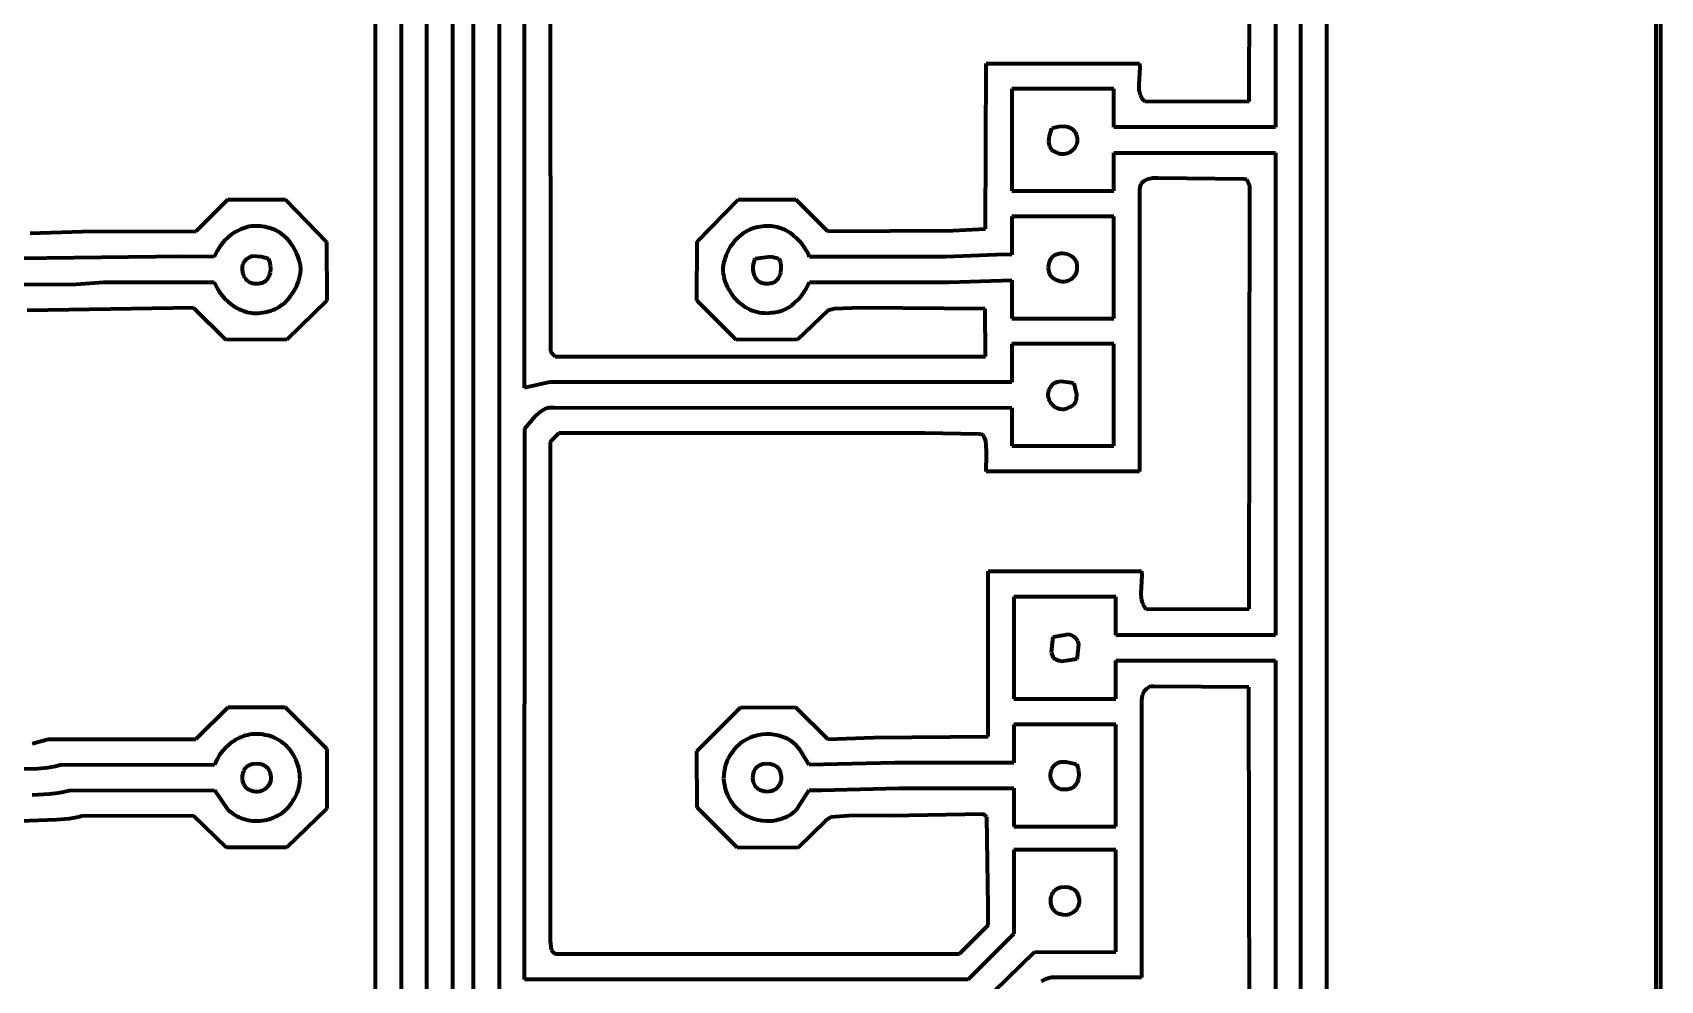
# Model space of a CAD drawing. Header units: millimetres. Extents: x 0 to 15.3, y 0 to 12.6.
# Drawn here: x 9.96 to 15.28, y 6.03 to 9.13 of the extents above; entities that cross this region are included whole.
import ezdxf

# ---------------------------------------------------------------- set-up
doc = ezdxf.new("R2010")
doc.units = ezdxf.units.MM
doc.layers.add('color#f8f8f8ff', color=7, linetype='CONTINUOUS', lineweight=100)

msp = doc.modelspace()

# ---------------------------------------------------------------- linework, layer by layer
at = {"layer": 'color#f8f8f8ff'}
for p, q in [((15.2778, 12.6111), (15.2778, 0)), ((15.2635, 0.0091), (15.2638, 12.5564)), ((11.3339, 11.9601), (11.3334, 2.686)), ((11.4027, 2.9988), (11.4023, 11.9737)), ((11.2504, 2.6468), (11.2499, 11.8742)), ((11.1667, 11.8406), (11.1667, 2.764)), ((14.1876, 11.8092), (14.1877, 0.4115)), ((11.0833, 3.6949), (11.0829, 11.7232)), ((14.1041, 0.5132), (14.1041, 11.7354)), ((11.4861, 10.75), (11.4862, 3.1118)), ((14.0212, 10.2361), (14.021, 8.8194)), ((13.935, 8.9032), (13.9374, 10.1122)), ((11.5694, 7.9674), (11.5692, 9.3229)), ((11.6527, 9.2369), (11.654, 8.0868)), ((13.0742, 8.4876), (13.0759, 9.0277)), ((13.0759, 9.0277), (13.5766, 9.0278)), ((13.5778, 9.0149), (13.5746, 8.9591)), ((13.5766, 9.0278), (13.5778, 9.0149)), ((13.4928, 8.9444), (13.16, 8.9444)), ((13.16, 8.9444), (13.16, 8.6111)), ((13.4929, 8.8194), (13.4928, 8.9444)), ((13.5746, 8.9591), (13.5752, 8.9411)), ((13.5752, 8.9411), (13.5767, 8.9326)), ((13.5767, 8.9326), (13.5791, 8.9245)), ((13.5791, 8.9245), (13.5808, 8.9207)), ((13.5808, 8.9207), (13.5827, 8.917)), ((13.5827, 8.917), (13.5851, 8.9135)), ((13.5851, 8.9135), (13.5877, 8.9102)), ((13.5877, 8.9102), (13.5908, 8.907)), ((13.5908, 8.907), (13.5943, 8.904)), ((13.5943, 8.904), (13.935, 8.9032)), ((13.2815, 8.7711), (13.2832, 8.7913)), ((13.2828, 8.7616), (13.2815, 8.7711)), ((13.2832, 8.7913), (13.2903, 8.8165)), ((13.2903, 8.8165), (13.3128, 8.822)), ((13.3128, 8.822), (13.3334, 8.8224)), ((13.3334, 8.8224), (13.3432, 8.8205)), ((13.3432, 8.8205), (13.3492, 8.8184)), ((13.3492, 8.8184), (13.3548, 8.8155)), ((13.3548, 8.8155), (13.3598, 8.8118)), ((13.3598, 8.8118), (13.3642, 8.8072)), ((13.3642, 8.8072), (13.366, 8.8045)), ((13.366, 8.8045), (13.3677, 8.8016)), ((13.3677, 8.8016), (13.3691, 8.7985)), ((13.3691, 8.7985), (13.3703, 8.795)), ((13.3703, 8.795), (13.3712, 8.7914)), ((13.3712, 8.7914), (13.3724, 8.7876)), ((13.3734, 8.7726), (13.3719, 8.7655)), ((13.3724, 8.7876), (13.3731, 8.7838)), ((13.3731, 8.7838), (13.3736, 8.78)), ((13.3736, 8.7763), (13.3734, 8.7726)), ((13.3736, 8.78), (13.3736, 8.7763)), ((14.021, 8.8194), (13.4929, 8.8194)), ((13.2846, 8.7558), (13.2828, 8.7616)), ((13.2873, 8.7503), (13.2846, 8.7558)), ((13.2909, 8.7455), (13.2873, 8.7503)), ((13.2931, 8.7434), (13.2909, 8.7455)), ((13.2956, 8.7414), (13.2931, 8.7434)), ((13.2984, 8.7396), (13.2956, 8.7414)), ((13.3015, 8.738), (13.2984, 8.7396)), ((13.3048, 8.7367), (13.3015, 8.738)), ((13.3085, 8.7356), (13.3048, 8.7367)), ((13.312, 8.7338), (13.3085, 8.7356)), ((13.3156, 8.7325), (13.312, 8.7338)), ((13.3191, 8.7315), (13.3156, 8.7325)), ((13.3227, 8.7309), (13.3191, 8.7315)), ((13.3263, 8.7307), (13.3227, 8.7309)), ((13.3299, 8.7307), (13.3263, 8.7307)), ((13.3369, 8.7318), (13.3299, 8.7307)), ((13.3437, 8.7341), (13.3369, 8.7318)), ((13.3501, 8.7374), (13.3437, 8.7341)), ((13.356, 8.7416), (13.3501, 8.7374)), ((13.3612, 8.7466), (13.356, 8.7416)), ((13.3657, 8.7523), (13.3612, 8.7466)), ((13.3693, 8.7587), (13.3657, 8.7523)), ((13.3719, 8.7655), (13.3693, 8.7587)), ((13.4928, 8.6111), (13.4927, 8.7361)), ((13.4927, 8.7361), (14.0212, 8.7361)), ((14.0212, 8.7361), (14.021, 7.1595)), ((13.16, 8.6111), (13.4928, 8.6111)), ((13.5773, 8.6126), (13.5767, 7.6944)), ((13.5778, 8.6222), (13.5772, 8.6159)), ((13.5772, 8.6159), (13.5773, 8.6126)), ((13.5794, 8.6278), (13.5778, 8.6222)), ((13.5818, 8.6328), (13.5794, 8.6278)), ((13.5851, 8.6371), (13.5818, 8.6328)), ((13.5911, 8.6426), (13.5851, 8.6371)), ((13.601, 8.648), (13.5911, 8.6426)), ((13.621, 8.6528), (13.601, 8.648)), ((13.6382, 8.6527), (13.621, 8.6528)), ((13.9171, 8.6494), (13.6382, 8.6527)), ((13.927, 8.6485), (13.9171, 8.6494)), ((13.9367, 8.6271), (13.927, 8.6485)), ((13.9353, 7.2459), (13.9367, 8.6271)), ((10.4967, 8.4793), (10.6005, 8.5833)), ((10.6005, 8.5833), (10.7884, 8.5833)), ((10.7884, 8.5833), (10.9228, 8.445)), ((12.1329, 8.4454), (12.2671, 8.5833)), ((12.2671, 8.5833), (12.4551, 8.5833)), ((12.4551, 8.5833), (12.5588, 8.4793)), ((13.1599, 8.5278), (13.1601, 8.4028)), ((13.4928, 8.5278), (13.1599, 8.5278)), ((13.4928, 8.1945), (13.4928, 8.5278)), ((9.9548, 8.4728), (10.1246, 8.4791)), ((10.1246, 8.4791), (10.4967, 8.4793)), ((10.6015, 8.4598), (10.591, 8.4498)), ((10.607, 8.4644), (10.6015, 8.4598)), ((10.6127, 8.4687), (10.607, 8.4644)), ((10.6185, 8.4728), (10.6127, 8.4687)), ((10.6246, 8.4766), (10.6185, 8.4728)), ((10.6308, 8.4802), (10.6246, 8.4766)), ((10.6371, 8.4834), (10.6308, 8.4802)), ((10.6436, 8.4863), (10.6371, 8.4834)), ((10.6502, 8.4888), (10.6436, 8.4863)), ((10.6569, 8.491), (10.6502, 8.4888)), ((10.6637, 8.4929), (10.6569, 8.491)), ((10.6707, 8.4944), (10.6637, 8.4929)), ((10.6777, 8.4955), (10.6707, 8.4944)), ((10.6848, 8.4962), (10.6777, 8.4955)), ((10.6919, 8.4965), (10.6848, 8.4962)), ((10.6992, 8.4963), (10.6919, 8.4965)), ((10.7064, 8.4958), (10.6992, 8.4963)), ((10.7138, 8.4947), (10.7064, 8.4958)), ((10.7211, 8.4933), (10.7138, 8.4947)), ((10.728, 8.4921), (10.7211, 8.4933)), ((10.7347, 8.4905), (10.728, 8.4921)), ((10.7412, 8.4886), (10.7347, 8.4905)), ((10.7476, 8.4863), (10.7412, 8.4886)), ((10.7538, 8.4837), (10.7476, 8.4863)), ((10.7598, 8.4807), (10.7538, 8.4837)), ((10.7656, 8.4775), (10.7598, 8.4807)), ((10.7712, 8.4739), (10.7656, 8.4775)), ((10.7766, 8.4701), (10.7712, 8.4739)), ((10.7819, 8.466), (10.7766, 8.4701)), ((10.7869, 8.4617), (10.7819, 8.466)), ((10.7964, 8.4522), (10.7869, 8.4617)), ((10.805, 8.4419), (10.7964, 8.4522)), ((12.2584, 8.4508), (12.2537, 8.4454)), ((12.2634, 8.4559), (12.2584, 8.4508)), ((12.2686, 8.4608), (12.2634, 8.4559)), ((12.274, 8.4654), (12.2686, 8.4608)), ((12.2796, 8.4698), (12.274, 8.4654)), ((12.2855, 8.4738), (12.2796, 8.4698)), ((12.2915, 8.4776), (12.2855, 8.4738)), ((12.2977, 8.481), (12.2915, 8.4776)), ((12.3042, 8.4842), (12.2977, 8.481)), ((12.3108, 8.4869), (12.3042, 8.4842)), ((12.3175, 8.4893), (12.3108, 8.4869)), ((12.3245, 8.4914), (12.3175, 8.4893)), ((12.3316, 8.493), (12.3245, 8.4914)), ((12.3388, 8.4942), (12.3316, 8.493)), ((12.3462, 8.4951), (12.3388, 8.4942)), ((12.3532, 8.4959), (12.3462, 8.4951)), ((12.3602, 8.4963), (12.3532, 8.4959)), ((12.3671, 8.4964), (12.3602, 8.4963)), ((12.3739, 8.496), (12.3671, 8.4964)), ((12.3807, 8.4953), (12.3739, 8.496)), ((12.3873, 8.4942), (12.3807, 8.4953)), ((12.3939, 8.4928), (12.3873, 8.4942)), ((12.4003, 8.491), (12.3939, 8.4928)), ((12.4066, 8.4889), (12.4003, 8.491)), ((12.4129, 8.4864), (12.4066, 8.4889)), ((12.4189, 8.4837), (12.4129, 8.4864)), ((12.4249, 8.4807), (12.4189, 8.4837)), ((12.4364, 8.4738), (12.4249, 8.4807)), ((12.4473, 8.4659), (12.4364, 8.4738)), ((12.4575, 8.457), (12.4473, 8.4659)), ((12.467, 8.4473), (12.4575, 8.457)), ((12.5588, 8.4793), (12.9677, 8.4814)), ((12.9677, 8.4814), (13.0742, 8.4876)), ((10.5587, 8.4023), (10.5558, 8.3957)), ((10.5652, 8.4151), (10.5587, 8.4023)), ((10.5728, 8.4274), (10.5652, 8.4151)), ((10.5815, 8.439), (10.5728, 8.4274)), ((10.591, 8.4498), (10.5815, 8.439)), ((10.6723, 8.396), (10.6813, 8.399)), ((10.6813, 8.399), (10.7097, 8.3967)), ((10.8127, 8.4309), (10.805, 8.4419)), ((10.8196, 8.4192), (10.8127, 8.4309)), ((10.8255, 8.407), (10.8196, 8.4192)), ((10.8305, 8.3944), (10.8255, 8.407)), ((10.9228, 8.445), (10.924, 8.2533)), ((12.1315, 8.2533), (12.1329, 8.4454)), ((12.2278, 8.4023), (12.2252, 8.3956)), ((12.2306, 8.409), (12.2278, 8.4023)), ((12.2338, 8.4155), (12.2306, 8.409)), ((12.2372, 8.4218), (12.2338, 8.4155)), ((12.241, 8.428), (12.2372, 8.4218)), ((12.2449, 8.434), (12.241, 8.428)), ((12.2492, 8.4398), (12.2449, 8.434)), ((12.2537, 8.4454), (12.2492, 8.4398)), ((12.4758, 8.4369), (12.467, 8.4473)), ((12.4838, 8.4258), (12.4758, 8.4369)), ((12.4908, 8.4141), (12.4838, 8.4258)), ((12.497, 8.4019), (12.4908, 8.4141)), ((12.4998, 8.3957), (12.497, 8.4019)), ((13.1377, 8.4035), (12.9451, 8.3954)), ((13.1601, 8.4028), (13.1377, 8.4035)), ((13.2903, 8.3928), (13.2945, 8.3975)), ((13.2945, 8.3975), (13.2976, 8.3998)), ((13.2976, 8.3998), (13.3008, 8.4019)), ((13.3008, 8.4019), (13.3042, 8.4036)), ((13.3042, 8.4036), (13.3113, 8.4061)), ((13.3113, 8.4061), (13.3186, 8.4075)), ((13.3186, 8.4075), (13.3261, 8.4078)), ((13.3261, 8.4078), (13.3336, 8.4071)), ((13.3336, 8.4071), (13.3408, 8.4053)), ((13.3408, 8.4053), (13.3477, 8.4026)), ((13.3477, 8.4026), (13.3541, 8.3989)), ((13.3541, 8.3989), (13.3598, 8.3944)), ((10.4551, 8.3968), (9.8263, 8.3889)), ((10.5558, 8.3957), (10.4551, 8.3968)), ((10.6479, 8.3573), (10.6482, 8.3613)), ((10.648, 8.3532), (10.6479, 8.3573)), ((10.649, 8.3452), (10.648, 8.3532)), ((10.6482, 8.3613), (10.6488, 8.3652)), ((10.6488, 8.3652), (10.6497, 8.3691)), ((10.6512, 8.3374), (10.649, 8.3452)), ((10.6497, 8.3691), (10.651, 8.3729)), ((10.651, 8.3729), (10.6526, 8.3766)), ((10.6526, 8.3766), (10.6545, 8.3801)), ((10.6545, 8.3801), (10.6569, 8.3834)), ((10.6569, 8.3834), (10.6595, 8.3865)), ((10.6595, 8.3865), (10.6626, 8.3893)), ((10.6626, 8.3893), (10.666, 8.3919)), ((10.666, 8.3919), (10.6723, 8.396)), ((10.7097, 8.3967), (10.7331, 8.3902)), ((10.7331, 8.3902), (10.7368, 8.3797)), ((10.7384, 8.3449), (10.7366, 8.3376)), ((10.7368, 8.3797), (10.739, 8.3682)), ((10.7395, 8.3565), (10.7384, 8.3449)), ((10.739, 8.3682), (10.7395, 8.3565)), ((10.8345, 8.3814), (10.8305, 8.3944)), ((10.8374, 8.3682), (10.8345, 8.3814)), ((10.8393, 8.355), (10.8374, 8.3682)), ((10.8376, 8.3415), (10.8393, 8.355)), ((12.2169, 8.3604), (12.2162, 8.3532)), ((12.2162, 8.3532), (12.217, 8.345)), ((12.2179, 8.3676), (12.2169, 8.3604)), ((12.217, 8.345), (12.2183, 8.3368)), ((12.2193, 8.3747), (12.2179, 8.3676)), ((12.2209, 8.3818), (12.2193, 8.3747)), ((12.2229, 8.3887), (12.2209, 8.3818)), ((12.2252, 8.3956), (12.2229, 8.3887)), ((12.316, 8.3642), (12.3177, 8.3759)), ((12.3161, 8.3523), (12.316, 8.3642)), ((12.318, 8.3409), (12.3161, 8.3523)), ((12.3177, 8.3759), (12.3211, 8.387)), ((12.3211, 8.387), (12.3225, 8.3905)), ((12.3225, 8.3905), (12.3732, 8.3972)), ((12.3732, 8.3972), (12.3998, 8.3903)), ((12.3998, 8.3903), (12.4034, 8.3798)), ((12.405, 8.3452), (12.4033, 8.3378)), ((12.4034, 8.3798), (12.4056, 8.3684)), ((12.4061, 8.3567), (12.405, 8.3452)), ((12.4056, 8.3684), (12.4061, 8.3567)), ((12.9451, 8.3954), (12.4998, 8.3957)), ((13.28, 8.3594), (13.2807, 8.3692)), ((13.2811, 8.3497), (13.28, 8.3594)), ((13.2807, 8.3692), (13.283, 8.3787)), ((13.2838, 8.3407), (13.2811, 8.3497)), ((13.283, 8.3787), (13.2869, 8.3875)), ((13.2869, 8.3875), (13.2903, 8.3928)), ((13.3598, 8.3944), (13.3646, 8.3891)), ((13.3646, 8.3891), (13.3667, 8.3861)), ((13.3667, 8.3861), (13.3685, 8.383)), ((13.3685, 8.383), (13.37, 8.3797)), ((13.37, 8.3797), (13.3712, 8.3762)), ((13.3721, 8.3504), (13.3704, 8.3441)), ((13.3712, 8.3762), (13.372, 8.3725)), ((13.372, 8.3725), (13.3726, 8.3687)), ((13.3726, 8.3571), (13.3721, 8.3504)), ((13.3727, 8.3647), (13.3725, 8.3605)), ((13.3725, 8.3605), (13.3726, 8.3571)), ((13.3726, 8.3687), (13.3727, 8.3647)), ((9.826, 8.3055), (10.1055, 8.3065)), ((10.1055, 8.3065), (10.1941, 8.3125)), ((10.1941, 8.3125), (10.5559, 8.3126)), ((10.5559, 8.3126), (10.5587, 8.306)), ((10.5587, 8.306), (10.5652, 8.2932)), ((10.5652, 8.2932), (10.5728, 8.2809)), ((10.6545, 8.33), (10.6512, 8.3374)), ((10.6565, 8.3266), (10.6545, 8.33)), ((10.6588, 8.3234), (10.6565, 8.3266)), ((10.6614, 8.3204), (10.6588, 8.3234)), ((10.6642, 8.3176), (10.6614, 8.3204)), ((10.6673, 8.3152), (10.6642, 8.3176)), ((10.6705, 8.313), (10.6673, 8.3152)), ((10.674, 8.3112), (10.6705, 8.313)), ((10.6778, 8.3098), (10.674, 8.3112)), ((10.6817, 8.3087), (10.6778, 8.3098)), ((10.6859, 8.308), (10.6817, 8.3087)), ((10.6902, 8.3079), (10.6859, 8.308)), ((10.6947, 8.3081), (10.6902, 8.3079)), ((10.6992, 8.308), (10.6947, 8.3081)), ((10.7034, 8.3082), (10.6992, 8.308)), ((10.7074, 8.3088), (10.7034, 8.3082)), ((10.7111, 8.3097), (10.7074, 8.3088)), ((10.7146, 8.311), (10.7111, 8.3097)), ((10.7179, 8.3126), (10.7146, 8.311)), ((10.7209, 8.3145), (10.7179, 8.3126)), ((10.7236, 8.3166), (10.7209, 8.3145)), ((10.7261, 8.319), (10.7236, 8.3166)), ((10.7284, 8.3216), (10.7261, 8.319)), ((10.7305, 8.3245), (10.7284, 8.3216)), ((10.734, 8.3307), (10.7305, 8.3245)), ((10.7366, 8.3376), (10.734, 8.3307)), ((10.8201, 8.29), (10.8259, 8.3024)), ((10.8259, 8.3024), (10.8308, 8.3151)), ((10.8308, 8.3151), (10.8347, 8.3282)), ((10.8347, 8.3282), (10.8376, 8.3415)), ((12.2183, 8.3368), (12.22, 8.3287)), ((12.22, 8.3287), (12.2221, 8.3207)), ((12.2221, 8.3207), (12.2247, 8.3129)), ((12.2247, 8.3129), (12.2277, 8.3052)), ((12.2277, 8.3052), (12.2311, 8.2977)), ((12.2311, 8.2977), (12.2349, 8.2903)), ((12.3202, 8.3337), (12.318, 8.3409)), ((12.3234, 8.3271), (12.3202, 8.3337)), ((12.3274, 8.3212), (12.3234, 8.3271)), ((12.3298, 8.3186), (12.3274, 8.3212)), ((12.3324, 8.3162), (12.3298, 8.3186)), ((12.3352, 8.3141), (12.3324, 8.3162)), ((12.3383, 8.3123), (12.3352, 8.3141)), ((12.3416, 8.3107), (12.3383, 8.3123)), ((12.3452, 8.3095), (12.3416, 8.3107)), ((12.349, 8.3086), (12.3452, 8.3095)), ((12.353, 8.308), (12.349, 8.3086)), ((12.3573, 8.3079), (12.353, 8.308)), ((12.3619, 8.3081), (12.3573, 8.3079)), ((12.3664, 8.308), (12.3619, 8.3081)), ((12.3706, 8.3083), (12.3664, 8.308)), ((12.3745, 8.3089), (12.3706, 8.3083)), ((12.3782, 8.3099), (12.3745, 8.3089)), ((12.3817, 8.3112), (12.3782, 8.3099)), ((12.3849, 8.3128), (12.3817, 8.3112)), ((12.3879, 8.3147), (12.3849, 8.3128)), ((12.3906, 8.3169), (12.3879, 8.3147)), ((12.3931, 8.3193), (12.3906, 8.3169)), ((12.3974, 8.3247), (12.3931, 8.3193)), ((12.4008, 8.331), (12.3974, 8.3247)), ((12.4033, 8.3378), (12.4008, 8.331)), ((12.4863, 8.2875), (12.4997, 8.3126)), ((12.4997, 8.3126), (12.9551, 8.3131)), ((12.9551, 8.3131), (13.1598, 8.32)), ((13.1598, 8.32), (13.16, 8.1944)), ((13.2866, 8.3352), (13.2838, 8.3407)), ((13.2902, 8.3302), (13.2866, 8.3352)), ((13.2946, 8.3259), (13.2902, 8.3302)), ((13.2999, 8.3225), (13.2946, 8.3259)), ((13.3028, 8.3211), (13.2999, 8.3225)), ((13.306, 8.32), (13.3028, 8.3211)), ((13.3119, 8.3169), (13.306, 8.32)), ((13.3182, 8.315), (13.3119, 8.3169)), ((13.3246, 8.3141), (13.3182, 8.315)), ((13.331, 8.3143), (13.3246, 8.3141)), ((13.3374, 8.3154), (13.331, 8.3143)), ((13.3436, 8.3174), (13.3374, 8.3154)), ((13.3523, 8.3219), (13.3436, 8.3174)), ((13.3599, 8.328), (13.3523, 8.3219)), ((13.3642, 8.3328), (13.3599, 8.328)), ((13.3678, 8.3382), (13.3642, 8.3328)), ((13.3704, 8.3441), (13.3678, 8.3382)), ((10.5728, 8.2809), (10.5815, 8.2693)), ((10.5815, 8.2693), (10.591, 8.2585)), ((10.591, 8.2585), (10.6015, 8.2486)), ((10.6015, 8.2486), (10.607, 8.2439)), ((10.607, 8.2439), (10.6127, 8.2396)), ((10.6127, 8.2396), (10.6185, 8.2355)), ((10.7716, 8.2347), (10.777, 8.2386)), ((10.777, 8.2386), (10.7823, 8.2427)), ((10.7823, 8.2427), (10.7874, 8.2471)), ((10.7874, 8.2471), (10.7922, 8.2518)), ((10.7922, 8.2518), (10.7969, 8.2567)), ((10.924, 8.2533), (10.7935, 8.1259)), ((10.7969, 8.2567), (10.8055, 8.2671)), ((10.8055, 8.2671), (10.8132, 8.2782)), ((10.8132, 8.2782), (10.8201, 8.29)), ((12.2602, 8.1248), (12.1315, 8.2533)), ((12.2349, 8.2903), (12.239, 8.2832)), ((12.239, 8.2832), (12.2435, 8.2763)), ((12.2435, 8.2763), (12.2484, 8.2697)), ((12.2484, 8.2697), (12.2535, 8.2633)), ((12.2535, 8.2633), (12.259, 8.2572)), ((12.259, 8.2572), (12.2648, 8.2514)), ((12.2648, 8.2514), (12.2709, 8.246)), ((12.2709, 8.246), (12.2772, 8.2408)), ((12.2772, 8.2408), (12.2838, 8.2361)), ((12.4406, 8.2369), (12.4495, 8.2439)), ((12.4495, 8.2439), (12.4619, 8.2556)), ((12.4619, 8.2556), (12.4731, 8.2686)), ((12.4731, 8.2686), (12.4863, 8.2875)), ((10.4888, 8.2292), (9.9453, 8.2207)), ((10.5935, 8.1248), (10.4888, 8.2292)), ((10.6185, 8.2355), (10.6246, 8.2317)), ((10.6246, 8.2317), (10.6308, 8.2282)), ((10.6308, 8.2282), (10.6371, 8.225)), ((10.6371, 8.225), (10.6436, 8.2221)), ((10.6436, 8.2221), (10.6502, 8.2195)), ((10.6502, 8.2195), (10.6569, 8.2173)), ((10.6569, 8.2173), (10.6637, 8.2155)), ((10.6637, 8.2155), (10.6707, 8.214)), ((10.6707, 8.214), (10.6777, 8.2129)), ((10.6777, 8.2129), (10.6848, 8.2122)), ((10.6848, 8.2122), (10.692, 8.2119)), ((10.692, 8.2119), (10.6992, 8.212)), ((10.6992, 8.212), (10.7065, 8.2126)), ((10.7065, 8.2126), (10.7138, 8.2136)), ((10.7138, 8.2136), (10.7212, 8.2151)), ((10.7212, 8.2151), (10.7281, 8.2163)), ((10.7281, 8.2163), (10.7348, 8.2179)), ((10.7348, 8.2179), (10.7414, 8.2198)), ((10.7414, 8.2198), (10.7478, 8.2221)), ((10.7478, 8.2221), (10.754, 8.2248)), ((10.754, 8.2248), (10.7601, 8.2278)), ((10.7601, 8.2278), (10.7659, 8.2311)), ((10.7659, 8.2311), (10.7716, 8.2347)), ((12.2838, 8.2361), (12.2906, 8.2317)), ((12.2906, 8.2317), (12.2977, 8.2277)), ((12.2977, 8.2277), (12.305, 8.2241)), ((12.305, 8.2241), (12.3124, 8.2209)), ((12.3124, 8.2209), (12.32, 8.2182)), ((12.32, 8.2182), (12.3279, 8.216)), ((12.3279, 8.216), (12.3358, 8.2142)), ((12.3358, 8.2142), (12.3439, 8.213)), ((12.3439, 8.213), (12.3521, 8.2123)), ((12.3521, 8.2123), (12.3604, 8.2121)), ((12.3604, 8.2121), (12.3689, 8.2125)), ((12.3689, 8.2125), (12.3773, 8.2135)), ((12.3773, 8.2135), (12.3833, 8.214)), ((12.3833, 8.214), (12.3891, 8.2148)), ((12.3891, 8.2148), (12.4003, 8.2172)), ((12.4003, 8.2172), (12.4111, 8.2207)), ((12.4111, 8.2207), (12.4214, 8.2252)), ((12.4214, 8.2252), (12.4313, 8.2306)), ((12.4313, 8.2306), (12.4406, 8.2369)), ((12.5593, 8.22), (12.4601, 8.1259)), ((12.5808, 8.2264), (12.5593, 8.22)), ((12.6668, 8.2291), (12.5808, 8.2264)), ((13.0732, 8.2259), (12.6668, 8.2291)), ((13.0738, 8.0698), (13.0732, 8.2259)), ((13.16, 8.1944), (13.4928, 8.1945)), ((10.7935, 8.1259), (10.5935, 8.1248)), ((11.654, 8.0868), (11.6695, 8.0707)), ((12.4601, 8.1259), (12.2602, 8.1248)), ((13.4928, 8.1111), (13.1599, 8.1111)), ((13.1599, 8.1111), (13.1601, 7.9861)), ((13.4928, 7.7778), (13.4928, 8.1111)), ((11.6695, 8.0707), (13.0738, 8.0698)), ((11.6523, 7.9861), (11.5694, 7.9674)), ((13.1601, 7.9861), (11.6523, 7.9861)), ((13.2873, 7.9716), (13.2908, 7.9766)), ((13.2908, 7.9766), (13.295, 7.9807)), ((13.295, 7.9807), (13.2998, 7.9839)), ((13.2998, 7.9839), (13.3079, 7.9872)), ((13.3079, 7.9872), (13.3198, 7.9892)), ((13.3198, 7.9892), (13.3542, 7.9854)), ((13.3542, 7.9854), (13.3626, 7.9831)), ((13.3626, 7.9831), (13.3711, 7.9455)), ((13.2791, 7.9454), (13.2793, 7.9495)), ((13.2793, 7.9414), (13.2791, 7.9454)), ((13.2793, 7.9495), (13.28, 7.9535)), ((13.2798, 7.9375), (13.2793, 7.9414)), ((13.2806, 7.9336), (13.2798, 7.9375)), ((13.28, 7.9535), (13.281, 7.9576)), ((13.2818, 7.9298), (13.2806, 7.9336)), ((13.281, 7.9576), (13.2825, 7.9616)), ((13.2833, 7.9261), (13.2818, 7.9298)), ((13.2825, 7.9616), (13.2845, 7.9656)), ((13.2851, 7.9225), (13.2833, 7.9261)), ((13.2845, 7.9656), (13.2858, 7.9687)), ((13.2895, 7.9159), (13.2851, 7.9225)), ((13.2858, 7.9687), (13.2873, 7.9716)), ((13.3687, 7.9238), (13.3663, 7.9185)), ((13.3707, 7.9327), (13.3687, 7.9238)), ((13.3711, 7.9455), (13.3707, 7.9327)), ((11.5704, 7.8352), (11.601, 7.8713)), ((11.601, 7.8713), (11.6198, 7.8893)), ((11.6198, 7.8893), (11.6302, 7.8962)), ((11.6302, 7.8962), (11.6376, 7.8998)), ((11.6376, 7.8998), (11.6454, 7.9023)), ((11.6454, 7.9023), (11.6494, 7.9031)), ((11.6494, 7.9031), (11.6536, 7.9036)), ((11.6536, 7.9036), (11.6579, 7.9038)), ((11.6579, 7.9038), (11.6624, 7.9036)), ((11.6624, 7.9036), (11.6669, 7.9031)), ((11.6669, 7.9031), (13.1599, 7.9028)), ((13.1599, 7.9028), (13.16, 7.7778)), ((13.2949, 7.91), (13.2895, 7.9159)), ((13.301, 7.905), (13.2949, 7.91)), ((13.3044, 7.9029), (13.301, 7.905)), ((13.3078, 7.9011), (13.3044, 7.9029)), ((13.3114, 7.8996), (13.3078, 7.9011)), ((13.3152, 7.8985), (13.3114, 7.8996)), ((13.319, 7.8976), (13.3152, 7.8985)), ((13.3229, 7.8972), (13.319, 7.8976)), ((13.3268, 7.8971), (13.3229, 7.8972)), ((13.3308, 7.8975), (13.3268, 7.8971)), ((13.3348, 7.8982), (13.3308, 7.8975)), ((13.3388, 7.8994), (13.3348, 7.8982)), ((13.3428, 7.9011), (13.3388, 7.8994)), ((13.3467, 7.9033), (13.3428, 7.9011)), ((13.3502, 7.9045), (13.3467, 7.9033)), ((13.3533, 7.9059), (13.3502, 7.9045)), ((13.3562, 7.9076), (13.3533, 7.9059)), ((13.3587, 7.9094), (13.3562, 7.9076)), ((13.361, 7.9114), (13.3587, 7.9094)), ((13.363, 7.9136), (13.361, 7.9114)), ((13.3663, 7.9185), (13.363, 7.9136)), ((11.5694, 6.0344), (11.5704, 7.8352)), ((11.6807, 7.8194), (11.6528, 7.7914)), ((12.8746, 7.8194), (11.6807, 7.8194)), ((13.0534, 7.8166), (12.8746, 7.8194)), ((13.0665, 7.8146), (13.0534, 7.8166)), ((13.0703, 7.8073), (13.0665, 7.8146)), ((11.6528, 7.7914), (11.6528, 6.1665)), ((13.0731, 7.7996), (13.0703, 7.8073)), ((13.0759, 7.7877), (13.0731, 7.7996)), ((13.0771, 7.7498), (13.0759, 7.7877)), ((13.16, 7.7778), (13.4928, 7.7778)), ((13.076, 7.6944), (13.0771, 7.7498)), ((13.5767, 7.6944), (13.076, 7.6944)), ((13.0829, 6.8289), (13.0834, 7.3685)), ((13.0834, 7.3685), (13.5834, 7.3684)), ((13.5847, 7.3556), (13.5817, 7.2962)), ((13.5834, 7.3684), (13.5847, 7.3556)), ((13.5, 7.2845), (13.1667, 7.2845)), ((13.1667, 7.2845), (13.1667, 6.9516)), ((13.5, 7.1596), (13.5, 7.2845)), ((13.5817, 7.2962), (13.5827, 7.2786)), ((13.5827, 7.2786), (13.5844, 7.2703)), ((13.5844, 7.2703), (13.587, 7.2623)), ((13.587, 7.2623), (13.5888, 7.2585)), ((13.5888, 7.2585), (13.5909, 7.2548)), ((13.5909, 7.2548), (13.5932, 7.2513)), ((13.5932, 7.2513), (13.596, 7.2479)), ((13.596, 7.2479), (13.5991, 7.2446)), ((13.5991, 7.2446), (13.9353, 7.2459)), ((13.2894, 7.1044), (13.295, 7.1545)), ((13.295, 7.1545), (13.345, 7.1631)), ((13.345, 7.1631), (13.3541, 7.1605)), ((13.3541, 7.1605), (13.3607, 7.1568)), ((13.3607, 7.1568), (13.3628, 7.1552)), ((13.3628, 7.1552), (13.3672, 7.1516)), ((13.3672, 7.1516), (13.3707, 7.1476)), ((13.3707, 7.1476), (13.3746, 7.1408)), ((13.3775, 7.1307), (13.3731, 7.0868)), ((13.3746, 7.1408), (13.3775, 7.1307)), ((14.021, 7.1595), (13.5, 7.1596)), ((13.2965, 7.0859), (13.2894, 7.1044)), ((13.3032, 7.0803), (13.2965, 7.0859)), ((13.3104, 7.0765), (13.3032, 7.0803)), ((13.3233, 7.0734), (13.3104, 7.0765)), ((13.3719, 7.0818), (13.3233, 7.0734)), ((13.3731, 7.0868), (13.3719, 7.0818)), ((13.5, 6.9516), (13.5, 7.0768)), ((13.5, 7.0768), (14.021, 7.0766)), ((14.021, 7.0766), (14.021, 5.6456)), ((13.5858, 6.9633), (13.5839, 6.9464)), ((13.5933, 6.9782), (13.5858, 6.9633)), ((13.6017, 6.9863), (13.5933, 6.9782)), ((13.6101, 6.9906), (13.6017, 6.9863)), ((13.6172, 6.9922), (13.6101, 6.9906)), ((13.625, 6.9923), (13.6172, 6.9922)), ((13.9342, 6.9899), (13.625, 6.9923)), ((13.9366, 5.731), (13.9342, 6.9899)), ((10.4962, 6.8194), (10.6014, 6.9243)), ((10.6014, 6.9243), (10.7879, 6.9242)), ((10.7879, 6.9242), (10.9242, 6.7878)), ((12.1315, 6.7805), (12.2743, 6.9238)), ((12.2743, 6.9238), (12.4542, 6.9243)), ((12.4542, 6.9243), (12.5594, 6.8194)), ((13.1667, 6.9516), (13.5, 6.9516)), ((13.5839, 6.9464), (13.5833, 6.0417)), ((13.1667, 6.8678), (13.1667, 6.7427)), ((13.5, 6.8678), (13.1667, 6.8678)), ((13.5, 6.535), (13.5, 6.8678)), ((9.963, 6.806), (10.0139, 6.8196)), ((10.0139, 6.8196), (10.4962, 6.8194)), ((10.6079, 6.8053), (10.6024, 6.8007)), ((10.6137, 6.8096), (10.6079, 6.8053)), ((10.6196, 6.8137), (10.6137, 6.8096)), ((10.6256, 6.8175), (10.6196, 6.8137)), ((10.6319, 6.8209), (10.6256, 6.8175)), ((10.6383, 6.8241), (10.6319, 6.8209)), ((10.6448, 6.8269), (10.6383, 6.8241)), ((10.6514, 6.8294), (10.6448, 6.8269)), ((10.6582, 6.8316), (10.6514, 6.8294)), ((10.6651, 6.8334), (10.6582, 6.8316)), ((10.6721, 6.8348), (10.6651, 6.8334)), ((10.6791, 6.8358), (10.6721, 6.8348)), ((10.6863, 6.8365), (10.6791, 6.8358)), ((10.6935, 6.8367), (10.6863, 6.8365)), ((10.7007, 6.8365), (10.6935, 6.8367)), ((10.708, 6.8358), (10.7007, 6.8365)), ((10.7154, 6.8348), (10.708, 6.8358)), ((10.7227, 6.8332), (10.7154, 6.8348)), ((10.7323, 6.8314), (10.7227, 6.8332)), ((10.7416, 6.8288), (10.7323, 6.8314)), ((10.7505, 6.8255), (10.7416, 6.8288)), ((10.7591, 6.8215), (10.7505, 6.8255)), ((10.7674, 6.8169), (10.7591, 6.8215)), ((10.7752, 6.8118), (10.7674, 6.8169)), ((10.7827, 6.806), (10.7752, 6.8118)), ((10.7897, 6.7998), (10.7827, 6.806)), ((12.2736, 6.8054), (12.2685, 6.8012)), ((12.2842, 6.813), (12.2736, 6.8054)), ((12.2956, 6.8197), (12.2842, 6.813)), ((12.3074, 6.8252), (12.2956, 6.8197)), ((12.3198, 6.8297), (12.3074, 6.8252)), ((12.3325, 6.8331), (12.3198, 6.8297)), ((12.3454, 6.8353), (12.3325, 6.8331)), ((12.3585, 6.8363), (12.3454, 6.8353)), ((12.3651, 6.8363), (12.3585, 6.8363)), ((12.3716, 6.836), (12.3651, 6.8363)), ((12.3782, 6.8354), (12.3716, 6.836)), ((12.3847, 6.8345), (12.3782, 6.8354)), ((12.3912, 6.8333), (12.3847, 6.8345)), ((12.3976, 6.8317), (12.3912, 6.8333)), ((12.4039, 6.8298), (12.3976, 6.8317)), ((12.4102, 6.8276), (12.4039, 6.8298)), ((12.419, 6.8247), (12.4102, 6.8276)), ((12.4274, 6.8211), (12.419, 6.8247)), ((12.4389, 6.8143), (12.4274, 6.8211)), ((12.4527, 6.8032), (12.4389, 6.8143)), ((12.4704, 6.7829), (12.4527, 6.8032)), ((12.5594, 6.8194), (12.7101, 6.8253)), ((12.7101, 6.8253), (13.0829, 6.8289)), ((10.5663, 6.7558), (10.5629, 6.7494)), ((10.5699, 6.7621), (10.5663, 6.7558)), ((10.5738, 6.7682), (10.5699, 6.7621)), ((10.5779, 6.7741), (10.5738, 6.7682)), ((10.5824, 6.7798), (10.5779, 6.7741)), ((10.587, 6.7854), (10.5824, 6.7798)), ((10.5919, 6.7907), (10.587, 6.7854)), ((10.5971, 6.7958), (10.5919, 6.7907)), ((10.6024, 6.8007), (10.5971, 6.7958)), ((10.7964, 6.793), (10.7897, 6.7998)), ((10.8025, 6.7858), (10.7964, 6.793)), ((10.8082, 6.7783), (10.8025, 6.7858)), ((10.8135, 6.7703), (10.8082, 6.7783)), ((10.8182, 6.7621), (10.8135, 6.7703)), ((10.8224, 6.7536), (10.8182, 6.7621)), ((10.8261, 6.7448), (10.8224, 6.7536)), ((10.9242, 6.7878), (10.9238, 6.5938)), ((12.1328, 6.5966), (12.1315, 6.7805)), ((12.2342, 6.7568), (12.2294, 6.7466)), ((12.2398, 6.7666), (12.2342, 6.7568)), ((12.243, 6.7713), (12.2398, 6.7666)), ((12.2466, 6.7768), (12.243, 6.7713)), ((12.2505, 6.7822), (12.2466, 6.7768)), ((12.2546, 6.7873), (12.2505, 6.7822)), ((12.259, 6.7922), (12.2546, 6.7873)), ((12.2637, 6.7968), (12.259, 6.7922)), ((12.2685, 6.8012), (12.2637, 6.7968)), ((12.498, 6.7363), (12.4704, 6.7829)), ((9.9793, 6.7229), (9.8124, 6.7222)), ((10.0124, 6.7263), (9.9793, 6.7229)), ((10.037, 6.7308), (10.0124, 6.7263)), ((10.0533, 6.7348), (10.037, 6.7308)), ((10.5571, 6.7361), (10.0533, 6.7348)), ((10.5599, 6.7428), (10.5571, 6.7361)), ((10.5629, 6.7494), (10.5599, 6.7428)), ((10.6483, 6.6938), (10.6487, 6.7014)), ((10.6487, 6.7014), (10.6502, 6.7088)), ((10.6502, 6.7088), (10.6526, 6.7159)), ((10.6526, 6.7159), (10.6561, 6.7224)), ((10.6561, 6.7224), (10.6583, 6.7254)), ((10.6583, 6.7254), (10.6607, 6.7282)), ((10.6607, 6.7282), (10.6634, 6.7308)), ((10.6634, 6.7308), (10.6663, 6.7331)), ((10.6663, 6.7331), (10.6695, 6.7352)), ((10.6695, 6.7352), (10.6806, 6.739)), ((10.6806, 6.739), (10.6957, 6.7404)), ((10.6957, 6.7404), (10.7078, 6.7388)), ((10.7078, 6.7388), (10.7189, 6.7346)), ((10.7189, 6.7346), (10.7262, 6.7298)), ((10.7262, 6.7298), (10.7303, 6.7258)), ((10.7303, 6.7258), (10.7338, 6.7212)), ((10.7338, 6.7212), (10.7364, 6.7159)), ((10.7364, 6.7159), (10.7382, 6.7099)), ((10.7382, 6.7099), (10.7388, 6.7067)), ((10.7388, 6.7067), (10.7398, 6.7032)), ((10.7398, 6.7032), (10.7405, 6.6996)), ((10.7405, 6.6996), (10.7411, 6.6926)), ((10.8293, 6.7358), (10.8261, 6.7448)), ((10.8319, 6.7266), (10.8293, 6.7358)), ((10.8339, 6.7174), (10.8319, 6.7266)), ((10.8353, 6.708), (10.8339, 6.7174)), ((10.8361, 6.6986), (10.8353, 6.708)), ((10.8362, 6.6891), (10.8361, 6.6986)), ((12.2195, 6.7028), (12.2193, 6.6915)), ((12.2206, 6.714), (12.2195, 6.7028)), ((12.2227, 6.7251), (12.2206, 6.714)), ((12.2256, 6.736), (12.2227, 6.7251)), ((12.2294, 6.7466), (12.2256, 6.736)), ((12.315, 6.6935), (12.3154, 6.7011)), ((12.3154, 6.7011), (12.3167, 6.7085)), ((12.3167, 6.7085), (12.3192, 6.7157)), ((12.3192, 6.7157), (12.3227, 6.7222)), ((12.3227, 6.7222), (12.3248, 6.7253)), ((12.3248, 6.7253), (12.3272, 6.7281)), ((12.3272, 6.7281), (12.3299, 6.7307)), ((12.3299, 6.7307), (12.3328, 6.733)), ((12.3328, 6.733), (12.336, 6.7351)), ((12.336, 6.7351), (12.3472, 6.739)), ((12.3472, 6.739), (12.3593, 6.7405)), ((12.3593, 6.7405), (12.3714, 6.7394)), ((12.3714, 6.7394), (12.3829, 6.7359)), ((12.3829, 6.7359), (12.3905, 6.7316)), ((12.3905, 6.7316), (12.3949, 6.7279)), ((12.3949, 6.7279), (12.3988, 6.7236)), ((12.3988, 6.7236), (12.4019, 6.7186)), ((12.4019, 6.7186), (12.4041, 6.713)), ((12.4041, 6.713), (12.4054, 6.7067)), ((12.4054, 6.7067), (12.4065, 6.7032)), ((12.4065, 6.7032), (12.4076, 6.6962)), ((12.7778, 6.7426), (12.498, 6.7363)), ((13.1667, 6.7427), (12.7778, 6.7426)), ((13.2868, 6.6992), (13.2869, 6.7072)), ((13.288, 6.6913), (13.2868, 6.6992)), ((13.2869, 6.7072), (13.2873, 6.7111)), ((13.2873, 6.7111), (13.2881, 6.715)), ((13.2881, 6.715), (13.2893, 6.7188)), ((13.2893, 6.7188), (13.2908, 6.7225)), ((13.2908, 6.7225), (13.2926, 6.726)), ((13.2926, 6.726), (13.2948, 6.7294)), ((13.2948, 6.7294), (13.2973, 6.7325)), ((13.2973, 6.7325), (13.3002, 6.7355)), ((13.3002, 6.7355), (13.3035, 6.7382)), ((13.3035, 6.7382), (13.3098, 6.7426)), ((13.3098, 6.7426), (13.3188, 6.7459)), ((13.3188, 6.7459), (13.3379, 6.7461)), ((13.3379, 6.7461), (13.3718, 6.7378)), ((13.3718, 6.7378), (13.3755, 6.7273)), ((13.3755, 6.7273), (13.3778, 6.7159)), ((13.3784, 6.7041), (13.3773, 6.6925)), ((13.3778, 6.7159), (13.3784, 6.7041)), ((10.0181, 6.6409), (10.0458, 6.6444)), ((10.0458, 6.6444), (10.0642, 6.6479)), ((10.0642, 6.6479), (10.0825, 6.6523)), ((10.0825, 6.6523), (10.5571, 6.6528)), ((10.5571, 6.6528), (10.6007, 6.5885)), ((10.6489, 6.6863), (10.6483, 6.6938)), ((10.6505, 6.679), (10.6489, 6.6863)), ((10.6532, 6.6721), (10.6505, 6.679)), ((10.6568, 6.6658), (10.6532, 6.6721)), ((10.659, 6.6629), (10.6568, 6.6658)), ((10.6614, 6.6602), (10.659, 6.6629)), ((10.6641, 6.6578), (10.6614, 6.6602)), ((10.6671, 6.6557), (10.6641, 6.6578)), ((10.6702, 6.6539), (10.6671, 6.6557)), ((10.6737, 6.6523), (10.6702, 6.6539)), ((10.6773, 6.6512), (10.6737, 6.6523)), ((10.6813, 6.6503), (10.6773, 6.6512)), ((10.6848, 6.6492), (10.6813, 6.6503)), ((10.6918, 6.648), (10.6848, 6.6492)), ((10.6987, 6.6479), (10.6918, 6.648)), ((10.7054, 6.649), (10.6987, 6.6479)), ((10.7118, 6.651), (10.7054, 6.649)), ((10.7178, 6.654), (10.7118, 6.651)), ((10.7234, 6.6577), (10.7178, 6.654)), ((10.7283, 6.6623), (10.7234, 6.6577)), ((10.7326, 6.6674), (10.7283, 6.6623)), ((10.7361, 6.6731), (10.7326, 6.6674)), ((10.7388, 6.6793), (10.7361, 6.6731)), ((10.7404, 6.6858), (10.7388, 6.6793)), ((10.7411, 6.6926), (10.7404, 6.6858)), ((10.827, 6.6432), (10.8302, 6.6521)), ((10.8302, 6.6521), (10.8327, 6.6612)), ((10.8327, 6.6612), (10.8346, 6.6704)), ((10.8346, 6.6704), (10.8357, 6.6797)), ((10.8357, 6.6797), (10.8362, 6.6891)), ((12.2193, 6.6915), (12.22, 6.6802)), ((12.22, 6.6802), (12.2216, 6.6691)), ((12.2216, 6.6691), (12.2241, 6.6581)), ((12.2241, 6.6581), (12.2275, 6.6473)), ((12.2275, 6.6473), (12.2318, 6.6369)), ((12.3157, 6.6859), (12.315, 6.6935)), ((12.3173, 6.6785), (12.3157, 6.6859)), ((12.32, 6.6716), (12.3173, 6.6785)), ((12.3238, 6.6653), (12.32, 6.6716)), ((12.326, 6.6625), (12.3238, 6.6653)), ((12.3285, 6.6599), (12.326, 6.6625)), ((12.3312, 6.6575), (12.3285, 6.6599)), ((12.3342, 6.6554), (12.3312, 6.6575)), ((12.3374, 6.6536), (12.3342, 6.6554)), ((12.3409, 6.6521), (12.3374, 6.6536)), ((12.3446, 6.651), (12.3409, 6.6521)), ((12.3485, 6.6502), (12.3446, 6.651)), ((12.352, 6.6491), (12.3485, 6.6502)), ((12.3555, 6.6484), (12.352, 6.6491)), ((12.3625, 6.6478), (12.3555, 6.6484)), ((12.3692, 6.6484), (12.3625, 6.6478)), ((12.3757, 6.65), (12.3692, 6.6484)), ((12.3819, 6.6525), (12.3757, 6.65)), ((12.3876, 6.6559), (12.3819, 6.6525)), ((12.3928, 6.6601), (12.3876, 6.6559)), ((12.3974, 6.6649), (12.3928, 6.6601)), ((12.4012, 6.6704), (12.3974, 6.6649)), ((12.4043, 6.6763), (12.4012, 6.6704)), ((12.4064, 6.6826), (12.4043, 6.6763)), ((12.4075, 6.6893), (12.4064, 6.6826)), ((12.4076, 6.6962), (12.4075, 6.6893)), ((12.4617, 6.5953), (12.4984, 6.6528)), ((12.4984, 6.6528), (12.5389, 6.6531)), ((12.5389, 6.6531), (12.7915, 6.6594)), ((12.7915, 6.6594), (13.1666, 6.6602)), ((13.1666, 6.6602), (13.1667, 6.535)), ((13.2904, 6.6836), (13.288, 6.6913)), ((13.2938, 6.6765), (13.2904, 6.6836)), ((13.2959, 6.6731), (13.2938, 6.6765)), ((13.2982, 6.67), (13.2959, 6.6731)), ((13.3008, 6.6671), (13.2982, 6.67)), ((13.3037, 6.6644), (13.3008, 6.6671)), ((13.3067, 6.662), (13.3037, 6.6644)), ((13.31, 6.6599), (13.3067, 6.662)), ((13.3135, 6.6582), (13.31, 6.6599)), ((13.3172, 6.6568), (13.3135, 6.6582)), ((13.3212, 6.6558), (13.3172, 6.6568)), ((13.3253, 6.6552), (13.3212, 6.6558)), ((13.3295, 6.655), (13.3253, 6.6552)), ((13.334, 6.6553), (13.3295, 6.655)), ((13.3385, 6.6552), (13.334, 6.6553)), ((13.3427, 6.6555), (13.3385, 6.6552)), ((13.3467, 6.6561), (13.3427, 6.6555)), ((13.3504, 6.6571), (13.3467, 6.6561)), ((13.3539, 6.6584), (13.3504, 6.6571)), ((13.3571, 6.66), (13.3539, 6.6584)), ((13.3601, 6.6619), (13.3571, 6.66)), ((13.3628, 6.6641), (13.3601, 6.6619)), ((13.3653, 6.6665), (13.3628, 6.6641)), ((13.3696, 6.672), (13.3653, 6.6665)), ((13.373, 6.6783), (13.3696, 6.672)), ((13.3756, 6.6852), (13.373, 6.6783)), ((13.3773, 6.6925), (13.3756, 6.6852)), ((9.9621, 6.6381), (10.0181, 6.6409)), ((10.7886, 6.5879), (10.7941, 6.5932)), ((10.9238, 6.5938), (10.792, 6.4661)), ((10.7941, 6.5932), (10.7993, 6.5988)), ((10.7993, 6.5988), (10.8042, 6.6049)), ((10.8042, 6.6049), (10.8087, 6.6112)), ((10.8087, 6.6112), (10.8127, 6.6179)), ((10.8127, 6.6179), (10.8182, 6.6261)), ((10.8182, 6.6261), (10.823, 6.6345)), ((10.823, 6.6345), (10.827, 6.6432)), ((12.2635, 6.4661), (12.1328, 6.5966)), ((12.2318, 6.6369), (12.237, 6.6269)), ((12.237, 6.6269), (12.2431, 6.6174)), ((12.2431, 6.6174), (12.2467, 6.6119)), ((12.2467, 6.6119), (12.2506, 6.6066)), ((12.2506, 6.6066), (12.2547, 6.6015)), ((12.2547, 6.6015), (12.2591, 6.5967)), ((12.2591, 6.5967), (12.2637, 6.5921)), ((12.2637, 6.5921), (12.2685, 6.5877)), ((12.449, 6.5825), (12.4617, 6.5953)), ((10.0408, 6.556), (9.9232, 6.5521)), ((10.0821, 6.5592), (10.0408, 6.556)), ((10.1026, 6.5628), (10.0821, 6.5592)), ((10.1161, 6.5662), (10.1026, 6.5628)), ((10.1229, 6.5682), (10.1161, 6.5662)), ((10.4897, 6.5694), (10.1229, 6.5682)), ((10.5966, 6.4662), (10.4897, 6.5694)), ((10.6007, 6.5885), (10.6173, 6.5765)), ((10.6173, 6.5765), (10.6237, 6.5722)), ((10.6237, 6.5722), (10.6304, 6.5683)), ((10.6304, 6.5683), (10.6373, 6.5649)), ((10.6373, 6.5649), (10.6444, 6.5619)), ((10.6444, 6.5619), (10.6517, 6.5593)), ((10.6517, 6.5593), (10.659, 6.5572)), ((10.659, 6.5572), (10.6665, 6.5554)), ((10.6665, 6.5554), (10.6741, 6.5541)), ((10.6741, 6.5541), (10.6818, 6.5533)), ((10.6818, 6.5533), (10.6894, 6.5528)), ((10.6894, 6.5528), (10.6972, 6.5528)), ((10.6972, 6.5528), (10.7049, 6.5531)), ((10.7049, 6.5531), (10.7125, 6.5539)), ((10.7125, 6.5539), (10.7202, 6.5551)), ((10.7202, 6.5551), (10.7277, 6.5566)), ((10.7277, 6.5566), (10.7352, 6.5586)), ((10.7352, 6.5586), (10.7425, 6.5609)), ((10.7425, 6.5609), (10.7497, 6.5636)), ((10.7497, 6.5636), (10.7567, 6.5667)), ((10.7567, 6.5667), (10.7636, 6.5702)), ((10.7636, 6.5702), (10.7702, 6.5741)), ((10.7702, 6.5741), (10.7766, 6.5783)), ((10.7766, 6.5783), (10.7827, 6.5829)), ((10.7827, 6.5829), (10.7886, 6.5879)), ((12.2685, 6.5877), (12.2735, 6.5835)), ((12.2735, 6.5835), (12.2841, 6.5759)), ((12.2841, 6.5759), (12.2954, 6.5694)), ((12.2954, 6.5694), (12.3072, 6.5638)), ((12.3072, 6.5638), (12.3194, 6.5593)), ((12.3194, 6.5593), (12.332, 6.556)), ((12.332, 6.556), (12.3449, 6.5537)), ((12.3449, 6.5537), (12.3579, 6.5527)), ((12.3579, 6.5527), (12.3709, 6.5529)), ((12.3709, 6.5529), (12.3774, 6.5534)), ((12.3774, 6.5534), (12.3839, 6.5543)), ((12.3839, 6.5543), (12.3903, 6.5555)), ((12.3903, 6.5555), (12.3967, 6.557)), ((12.3967, 6.557), (12.403, 6.5588)), ((12.403, 6.5588), (12.4093, 6.561)), ((12.4093, 6.561), (12.4182, 6.5638)), ((12.4182, 6.5638), (12.4266, 6.5675)), ((12.4266, 6.5675), (12.4383, 6.5743)), ((12.4383, 6.5743), (12.449, 6.5825)), ((12.5523, 6.5535), (12.461, 6.4648)), ((12.5691, 6.5647), (12.5523, 6.5535)), ((12.6422, 6.57), (12.5691, 6.5647)), ((12.7626, 6.5694), (12.6422, 6.57)), ((13.0676, 6.5745), (12.7626, 6.5694)), ((13.079, 6.5661), (13.0676, 6.5745)), ((13.0827, 6.2732), (13.079, 6.5661)), ((13.1667, 6.535), (13.5, 6.535)), ((10.792, 6.4661), (10.5966, 6.4662)), ((12.461, 6.4648), (12.2635, 6.4661)), ((13.5, 6.4583), (13.1667, 6.4583)), ((13.1667, 6.4583), (13.1667, 6.1838)), ((13.5, 6.125), (13.5, 6.4583)), ((13.2971, 6.3225), (13.2995, 6.3254)), ((13.2995, 6.3254), (13.3022, 6.328)), ((13.3022, 6.328), (13.3051, 6.3303)), ((13.3051, 6.3303), (13.3083, 6.3324)), ((13.3083, 6.3324), (13.3194, 6.3362)), ((13.3194, 6.3362), (13.3344, 6.3376)), ((13.3344, 6.3376), (13.3463, 6.3361)), ((13.3463, 6.3361), (13.3574, 6.332)), ((13.3574, 6.332), (13.3647, 6.3273)), ((13.3647, 6.3273), (13.3689, 6.3234)), ((13.0833, 6.2122), (13.0827, 6.2732)), ((13.2872, 6.2906), (13.2876, 6.2983)), ((13.2879, 6.2831), (13.2872, 6.2906)), ((13.2876, 6.2983), (13.289, 6.3058)), ((13.2896, 6.2757), (13.2879, 6.2831)), ((13.289, 6.3058), (13.2914, 6.3129)), ((13.2923, 6.2688), (13.2896, 6.2757)), ((13.2914, 6.3129), (13.2949, 6.3195)), ((13.2949, 6.3195), (13.2971, 6.3225)), ((13.3689, 6.3234), (13.3723, 6.3188)), ((13.3723, 6.3188), (13.3751, 6.3136)), ((13.3766, 6.274), (13.3737, 6.268)), ((13.3751, 6.3136), (13.3769, 6.3077)), ((13.3787, 6.2804), (13.3766, 6.274)), ((13.3769, 6.3077), (13.3775, 6.3046)), ((13.3775, 6.3046), (13.3786, 6.301)), ((13.3786, 6.301), (13.3798, 6.294)), ((13.3798, 6.2871), (13.3787, 6.2804)), ((13.3798, 6.294), (13.3798, 6.2871)), ((13.296, 6.2625), (13.2923, 6.2688)), ((13.2982, 6.2597), (13.296, 6.2625)), ((13.3007, 6.257), (13.2982, 6.2597)), ((13.3035, 6.2546), (13.3007, 6.257)), ((13.3065, 6.2525), (13.3035, 6.2546)), ((13.3097, 6.2507), (13.3065, 6.2525)), ((13.3132, 6.2493), (13.3097, 6.2507)), ((13.3169, 6.2481), (13.3132, 6.2493)), ((13.3209, 6.2474), (13.3169, 6.2481)), ((13.3244, 6.2463), (13.3209, 6.2474)), ((13.328, 6.2456), (13.3244, 6.2463)), ((13.3349, 6.245), (13.328, 6.2456)), ((13.3417, 6.2456), (13.3349, 6.245)), ((13.3483, 6.2473), (13.3417, 6.2456)), ((13.3544, 6.2499), (13.3483, 6.2473)), ((13.3601, 6.2534), (13.3544, 6.2499)), ((13.3653, 6.2576), (13.3601, 6.2534)), ((13.3698, 6.2625), (13.3653, 6.2576)), ((13.3737, 6.268), (13.3698, 6.2625)), ((11.6528, 6.1665), (11.6524, 6.1605)), ((12.9888, 6.1181), (13.0833, 6.2122)), ((13.1667, 6.1838), (13.0178, 6.0347)), ((11.6524, 6.1605), (11.6566, 6.1317)), ((11.6566, 6.1317), (11.6611, 6.1248)), ((11.6611, 6.1248), (11.6658, 6.121)), ((11.6658, 6.121), (11.6697, 6.1194)), ((11.6697, 6.1194), (11.6742, 6.1186)), ((11.6742, 6.1186), (11.6794, 6.1187)), ((11.6794, 6.1187), (12.9888, 6.1181)), ((13.0581, 5.9514), (13.2344, 6.1241)), ((13.2344, 6.1241), (13.5, 6.125)), ((13.0178, 6.0347), (11.5694, 6.0344)), ((13.2704, 6.0357), (13.2575, 6.0286)), ((13.281, 6.0394), (13.2704, 6.0357)), ((13.2886, 6.0408), (13.281, 6.0394)), ((13.5833, 6.0417), (13.2886, 6.0408))]:
    msp.add_line(p, q, dxfattribs=at)

doc.saveas('drawing.dxf')
